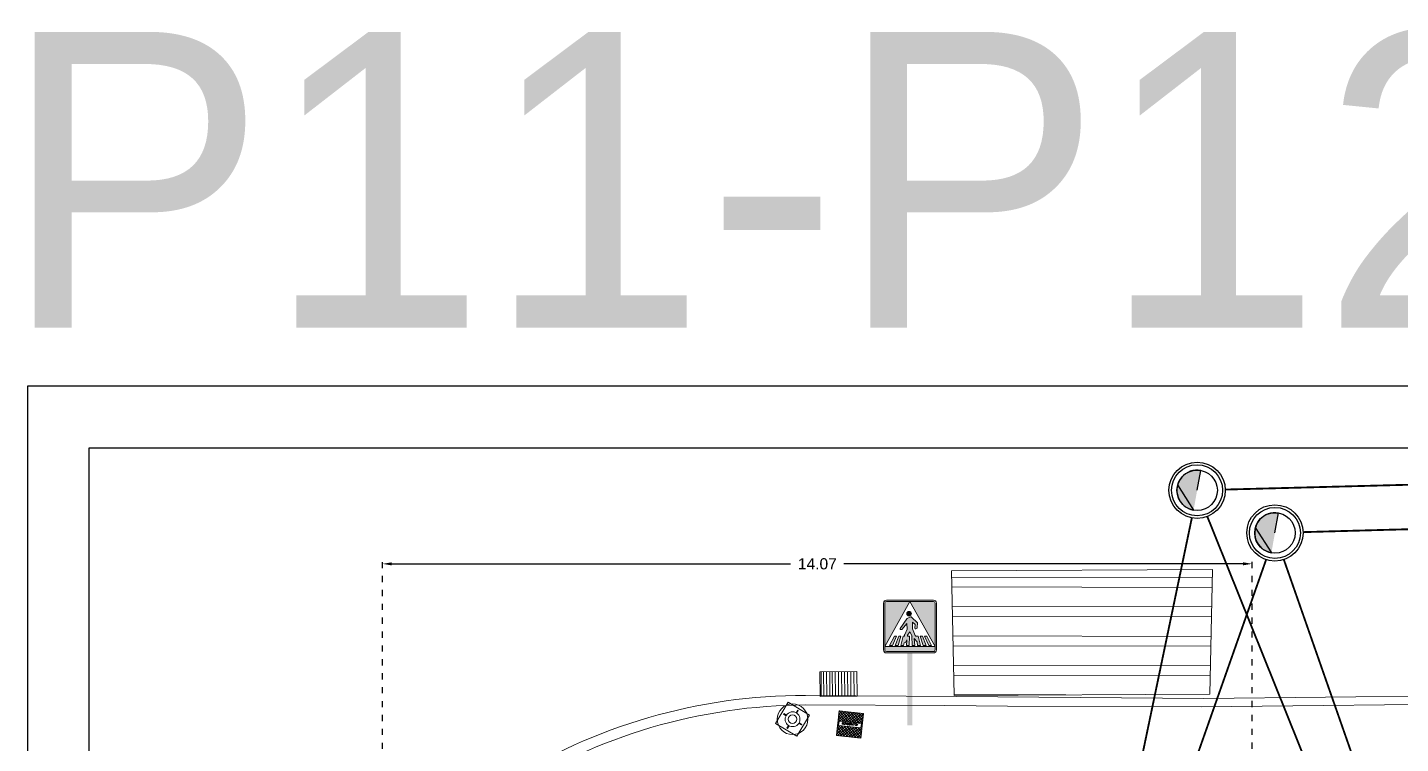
# Model space of a CAD drawing. Header units: millimetres. Extents: x 441061 to 442903, y 4515148 to 4515613.
# Drawn here: x 442696.93 to 442719.15, y 4515549.73 to 4515561.32 of the extents above; entities that cross this region are included whole.
import ezdxf
from ezdxf.enums import TextEntityAlignment as Align

# ---------------------------------------------------------------- set-up
doc = ezdxf.new("R2010")
doc.units = ezdxf.units.MM
for name, pattern in [('CONTINUA', [0]), ('CYPE_RAYAPUNTO', [0.4125, 0.2025, -0.105, 0, -0.105]), ('PUNTOS2', [0.125, 0, -0.125])]:
    doc.linetypes.add(name, pattern=pattern)
for name, color, linetype in [('01_alzado', 5, 'CONTINUA'), ('01_cotas', 254, 'Continuous'), ('01_texto cartela', 5, 'Continuous')]:
    doc.layers.add(name, color=color, linetype=linetype)
doc.layers.add('01_cartela', color=6, linetype='Continuous', plot=False)
doc.layers.add('01_muebles_B', color=254, linetype='Continuous', lineweight=5)
doc.layers.add('INGIN SANEAMIENTO ENTERRADO FECALES', color=10, linetype='Continuous', lineweight=25)
doc.styles.add('Century Gothic_6', font='', dxfattribs={"height": 11})
doc.styles.add('Estilo1', font='swissel.ttf')
doc.styles.add('ROMANS', font='romans')
doc.styles.get('Century Gothic_6').set_extended_font_data('Century Gothic')
doc.dimstyles.new('DECIMAL-50', dxfattribs={"dimtxt": 0.08, "dimasz": 0.15, "dimexe": 0.09, "dimexo": 0, "dimgap": 0.09, "dimtad": 0, "dimzin": 0, "dimdsep": 46, "dimtxsty": 'ROMANS', "dimcen": 0.09, "dimclrt": 6, "dimadec": 0, "dimazin": 0, "dimtfac": 1.38, "dimtix": 1, "dimtofl": 0, "dimtmove": 2, "dimatfit": 3, "dimldrblk": 'OBLIQUE', "dimfxl": 1, "dimtolj": 1, "dimtzin": 0, "dimarcsym": 0})

# ---------------------------------------------------------------- blocks, each defined once
blk = doc.blocks.new('AL')
h = blk.add_hatch()
h.set_pattern_fill('ANSI37', color=256, scale=0.01)
h.set_pattern_definition([(45.00000001175, (-280056.487906, -4524533.842966), (-0.02245064030728, 0.02245064029807), []), (135.00000001175, (-280056.487906, -4524533.842966), (-0.02245064029807, -0.02245064030728), [])])
h.paths.add_polyline_path([(0.2, 0.2), (-0.2, 0.2), (-0.035, 0.035), (0.182, 0.035), (0.182, -0.035), (0.035, -0.035), (0.2, -0.2)], flags=17)
h.paths.add_polyline_path([(0.035, -0.035), (-0.182, -0.035), (-0.182, 0.035), (-0.035, 0.035), (-0.2, 0.2), (-0.2, -0.2), (0.2, -0.2)], flags=17)
for points in [[(-0.2, 0.2), (0.2, 0.2)], [(-0.2, 0.2), (-0.2, -0.2)], [(0.2, 0.2), (0.2, -0.2)], [(-0.2, -0.2), (0.2, -0.2)]]:
    blk.add_lwpolyline(points)
blk.add_lwpolyline([(0.182, -0.035), (-0.182, -0.035), (-0.182, 0.035), (0.182, 0.035)], close=True)
at = {"style": 'ROMANS', "oblique": 15, "width": 1.035276}
blk.add_text('ALUMBRADO', height=0.0315, dxfattribs=at).set_placement((0, -0.022), align=Align.CENTER)
blk = doc.blocks.new('SUM')
for points in [[(-0.3, 0.2), (0.3, 0.2)], [(-0.3, -0.2), (-0.3, 0.2)], [(-0.25, -0.2), (-0.25, 0.2)], [(-0.2, -0.2), (-0.2, 0.2)], [(-0.15, -0.2), (-0.15, 0.2)], [(-0.1, -0.2), (-0.1, 0.2)], [(-0.05, -0.2), (-0.05, 0.2)], [(0, -0.2), (0, 0.2)], [(0.05, -0.2), (0.05, 0.2)], [(0.1, -0.2), (0.1, 0.2)], [(0.14, -0.2), (0.14, 0.2)], [(0.19, -0.2), (0.19, 0.2)], [(0.24, -0.2), (0.24, 0.2)], [(0.28, -0.2), (0.28, 0.2)], [(0.3, -0.2), (0.3, 0.2)], [(-0.3, -0.2), (0.3, -0.2)]]:
    blk.add_lwpolyline(points)
blk = doc.blocks.new('f2')
for p, q in [((-0.17, -0.005), (-0.17, 0.005)), ((-0.12, 0.005), (-0.17, 0.005)), ((-0.005, 0.17), (0.005, 0.17)), ((-0.005, 0.12), (-0.005, 0.17)), ((0.005, 0.12), (0.005, 0.17)), ((0.12, 0.005), (0.17, 0.005)), ((0.17, -0.005), (0.17, 0.005)), ((-0.12, -0.005), (-0.17, -0.005)), ((-0.005, -0.17), (-0.005, -0.12)), ((-0.005, -0.17), (0.005, -0.17)), ((0.005, -0.17), (0.005, -0.12)), ((0.12, -0.005), (0.17, -0.005))]:
    blk.add_line(p, q)
blk.add_lwpolyline([(0.2, 0.2), (-0.2, 0.2), (-0.2, -0.2), (0.2, -0.2)], close=True)
for radius in [0.248, 0.12, 0.07]:
    blk.add_circle((0, 0), radius)
blk = doc.blocks.new('señal paso peaton')
h = blk.add_hatch(color=5)
h.paths.add_polyline_path([(-0.001, 2.003), (-0.381, 2.003, 0.414214), (-0.407, 1.976), (-0.407, 1.273)])
h.paths.add_polyline_path([(-0.001, 2.003), (0.406, 1.273), (0.406, 1.976, 0.414214), (0.379, 2.003)])
h.paths.add_polyline_path([(0.379, 1.19, 0.414214), (0.406, 1.216), (0.406, 1.273), (-0.407, 1.273), (-0.407, 1.216, 0.414214), (-0.381, 1.19)])
for points in [[(-0.053, 1.804, 1), (0.023, 1.804, 1)], [(0.04, 1.668), (0.085, 1.63), (0.081, 1.567, 0.627813), (0.096, 1.559), (0.114, 1.572, 0.235866), (0.118, 1.579), (0.12, 1.656), (0.024, 1.749, 0.308344), (0.014, 1.751), (-0.045, 1.725, 0.137998), (-0.052, 1.719), (-0.159, 1.563, 0.586917), (-0.152, 1.549), (-0.137, 1.548, 0.23861), (-0.129, 1.551), (-0.051, 1.647), (-0.048, 1.555), (-0.086, 1.467, 0.073453), (-0.087, 1.464), (-0.09, 1.441), (-0.112, 1.441), (-0.148, 1.291), (-0.103, 1.291), (-0.096, 1.332), (-0.072, 1.34), (-0.049, 1.381), (-0.058, 1.291), (-0.013, 1.291), (-0.007, 1.441), (-0.04, 1.441), (-0.039, 1.457), (-0.003, 1.512), (0.036, 1.441), (0.028, 1.441), (0.033, 1.291), (0.078, 1.291), (0.066, 1.403), (0.114, 1.346), (0.123, 1.291), (0.169, 1.291), (0.132, 1.441), (0.094, 1.441), (0.085, 1.453), (0.038, 1.56)]]:
    blk.add_hatch(color=7).paths.add_polyline_path(points)
h = blk.add_hatch(color=7)
h.paths.add_polyline_path([(0.272, 1.441), (0.237, 1.441), (0.305, 1.291), (0.35, 1.291)])
h.paths.add_polyline_path([(0.202, 1.441), (0.167, 1.441), (0.214, 1.291), (0.259, 1.291)])
h.paths.add_polyline_path([(-0.239, 1.291), (-0.194, 1.291), (-0.147, 1.441), (-0.182, 1.441)])
h.paths.add_polyline_path([(-0.33, 1.291), (-0.284, 1.291), (-0.217, 1.441), (-0.252, 1.441)])
h = blk.add_hatch(color=256)
h.dxf.hatch_style = 1
h.paths.add_polyline_path([(0.039, 1.167), (-0.044, 1.167), (-0.044, -0.001), (0.039, -0.001)])
at = {"color": 5}
for p, q in [((-0.407, 1.273), (-0.001, 2.003)), ((0.379, 2.003), (-0.381, 2.003)), ((-0.001, 2.003), (0.406, 1.273)), ((-0.407, 1.216), (-0.407, 1.976)), ((0.406, 1.216), (0.406, 1.976)), ((0.406, 1.273), (-0.407, 1.273)), ((0.379, 1.19), (-0.381, 1.19))]:
    blk.add_line(p, q, dxfattribs=at)
for p, q in [((0.379, 2.024), (-0.381, 2.024)), ((-0.428, 1.216), (-0.428, 1.976)), ((0.427, 1.216), (0.427, 1.976)), ((0.379, 1.169), (-0.381, 1.169))]:
    blk.add_line(p, q)
at = {"color": 7}
for p, q in [((-0.052, 1.719), (-0.159, 1.563)), ((-0.129, 1.551), (-0.051, 1.647)), ((-0.051, 1.647), (-0.048, 1.555)), ((0.014, 1.751), (-0.045, 1.725)), ((0.12, 1.656), (0.024, 1.749)), ((0.038, 1.56), (0.04, 1.668)), ((0.085, 1.453), (0.038, 1.56)), ((0.04, 1.668), (0.085, 1.63)), ((0.085, 1.63), (0.081, 1.567)), ((0.096, 1.559), (0.114, 1.572)), ((0.118, 1.579), (0.12, 1.656)), ((-0.33, 1.291), (-0.252, 1.441)), ((-0.284, 1.291), (-0.217, 1.441)), ((-0.252, 1.441), (-0.217, 1.441)), ((-0.239, 1.291), (-0.182, 1.441)), ((-0.194, 1.291), (-0.147, 1.441)), ((-0.182, 1.441), (-0.147, 1.441)), ((-0.152, 1.549), (-0.137, 1.548)), ((-0.148, 1.291), (-0.112, 1.441)), ((-0.112, 1.441), (-0.09, 1.441)), ((-0.096, 1.332), (-0.072, 1.34)), ((-0.087, 1.464), (-0.09, 1.441)), ((-0.048, 1.555), (-0.086, 1.467)), ((-0.072, 1.34), (-0.049, 1.381)), ((-0.058, 1.291), (-0.049, 1.381)), ((-0.04, 1.441), (-0.039, 1.457)), ((-0.04, 1.441), (-0.007, 1.441)), ((-0.039, 1.457), (-0.003, 1.512)), ((-0.013, 1.291), (-0.007, 1.441)), ((-0.003, 1.512), (0.036, 1.441)), ((0.033, 1.291), (0.028, 1.441)), ((0.028, 1.441), (0.036, 1.441)), ((0.066, 1.403), (0.078, 1.291)), ((0.066, 1.403), (0.114, 1.346)), ((0.094, 1.441), (0.085, 1.453)), ((0.094, 1.441), (0.132, 1.441)), ((0.114, 1.346), (0.123, 1.291)), ((0.132, 1.441), (0.169, 1.291)), ((0.167, 1.441), (0.214, 1.291)), ((0.167, 1.441), (0.202, 1.441)), ((0.202, 1.441), (0.259, 1.291)), ((0.237, 1.441), (0.305, 1.291)), ((0.237, 1.441), (0.272, 1.441)), ((0.35, 1.291), (0.272, 1.441)), ((-0.284, 1.291), (-0.33, 1.291)), ((-0.194, 1.291), (-0.239, 1.291)), ((-0.103, 1.291), (-0.148, 1.291)), ((-0.103, 1.291), (-0.096, 1.332)), ((-0.013, 1.291), (-0.058, 1.291)), ((0.078, 1.291), (0.033, 1.291)), ((0.169, 1.291), (0.123, 1.291)), ((0.259, 1.291), (0.214, 1.291)), ((0.35, 1.291), (0.305, 1.291))]:
    blk.add_line(p, q, dxfattribs=at)
blk.add_circle((-0.015, 1.804), 0.0378, dxfattribs=at)
for centre, start, end in [((-0.381, 1.976), 90, 180), ((0.379, 1.976), 0, 90), ((-0.381, 1.216), 180, 270), ((0.379, 1.216), 270, 0)]:
    blk.add_arc(centre, 0.0475, start, end)
at = {"color": 5}
for centre, start, end in [((-0.381, 1.976), 90, 180), ((0.379, 1.976), 0, 90), ((-0.381, 1.216), 180, 270), ((0.379, 1.216), 270, 0)]:
    blk.add_arc(centre, 0.0266, start, end, dxfattribs=at)
at = {"color": 7}
for centre, radius, start, end in [((-0.151, 1.558), 0.00915, 145.6384, 267.276), ((-0.037, 1.708), 0.0183, 114.2101, 145.6384), ((0.017, 1.743), 0.00915, 45.6627, 114.2101), ((0.09, 1.566), 0.00915, 177.031, 305.5154), ((0.109, 1.579), 0.00915, 305.5154, 358.6017), ((0.109, 1.579), 0.00915, 305.5154, 358.6017), ((-0.136, 1.557), 0.00915, 267.276, 320.9576), ((-0.078, 1.463), 0.00915, 156.4461, 173.2502)]:
    blk.add_arc(centre, radius, start, end, dxfattribs=at)
blk = doc.blocks.new('*D374')
at = {"layer": '01_cotas', "color": 0, "linetype": 'PUNTOS2', "lineweight": -2, "transparency": 16777216}
for p, q in [((442702.679, 4515548.969), (442702.679, 4515552.729)), ((442716.751, 4515548.97), (442716.751, 4515552.73))]:
    blk.add_line(p, q, dxfattribs=at)
at = {"layer": '01_cotas', "color": 0, "lineweight": -2, "transparency": 16777216}
for p, q in [((442702.829, 4515552.639), (442709.283, 4515552.639)), ((442716.601, 4515552.64), (442710.146, 4515552.639))]:
    blk.add_line(p, q, dxfattribs=at)
at = {"layer": '01_cotas', "color": 0, "transparency": 16777216}
for points in [[(442702.829, 4515552.664), (442702.829, 4515552.614), (442702.679, 4515552.639)], [(442716.601, 4515552.665), (442716.601, 4515552.615), (442716.751, 4515552.64)]]:
    blk.add_solid(points, dxfattribs=at)
at = {"layer": '01_cotas', "color": 7, "transparency": 16777216, "insert": (442709.715, 4515552.639), "char_height": 0.18, "attachment_point": 5, "rotation": 0.0046, "style": 'Estilo1'}
blk.add_mtext('\\A1;14.07', dxfattribs=at)

msp = doc.modelspace()

# ---------------------------------------------------------------- hatches: boundary and pattern name
at = {"layer": '01_muebles_B'}
h = msp.add_hatch(dxfattribs=at)
h.set_pattern_fill('ANSI32', color=256, scale=0.05, angle=-75.9802)
h.set_pattern_definition([(179.89, (442766.00227, 4515545.495), (-0.0009145, -0.476249), []), (179.89, (442765.84383, 4515545.65406), (-0.0009145, -0.476249), [])])
h.paths.add_polyline_path([(442716.106, 4515552.549), (442716.066, 4515550.531), (442711.927, 4515550.506), (442711.887, 4515552.527)])
at = {"layer": 'INGIN SANEAMIENTO ENTERRADO FECALES'}
h = msp.add_hatch(color=170, dxfattribs=at)
edge = h.paths.add_edge_path()
edge.add_line((442715.86, 4515553.83), (442715.918, 4515554.152))
edge.add_arc((442715.86, 4515553.83), 0.327, 439.8951, 619.8951)
edge.add_line((442715.803, 4515553.507), (442715.86, 4515553.83))
h = msp.add_hatch(color=256, dxfattribs=at)
edge = h.paths.add_edge_path()
edge.add_line((442717.119, 4515553.14), (442717.176, 4515553.463))
edge.add_arc((442717.119, 4515553.14), 0.327, 439.8951, 619.8951)
edge.add_line((442717.061, 4515552.818), (442717.119, 4515553.14))

# ---------------------------------------------------------------- linework, layer by layer
at = {"layer": '01_alzado', "elevation": 0}
msp.add_lwpolyline([(442697.935, 4515554.517), (442734.701, 4515554.517), (442734.701, 4515523.829), (442697.935, 4515523.829)], close=True, dxfattribs=at)
at = {"layer": '01_cartela', "color": 3, "elevation": 0}
msp.add_lwpolyline([(442696.935, 4515555.517), (442696.935, 4515512.447), (442758.211, 4515512.447), (442758.211, 4515555.517)], close=True, dxfattribs=at)
at = {"layer": '01_muebles_B', "elevation": 0}
msp.add_lwpolyline([(442716.106, 4515552.549), (442716.066, 4515550.531), (442711.927, 4515550.506), (442711.887, 4515552.527)], close=True, dxfattribs=at)
for points in [[(442700.211, 4515523.829), (442700.403, 4515528.942), (442700.467, 4515529.961), (442700.574, 4515533.966), (442700.644, 4515536.02), (442700.883, 4515542.092, -0.121125), (442701.929, 4515546.037, -0.140664), (442704.654, 4515549.099, -0.142395), (442709.521, 4515550.51), (442711.967, 4515550.491), (442715.967, 4515550.462), (442721.874, 4515550.527), (442731.102, 4515550.512), (442734.701, 4515550.521)], [(442734.701, 4515550.361), (442731.09, 4515550.365), (442721.877, 4515550.369), (442720.87, 4515550.377), (442715.923, 4515550.327), (442712.791, 4515550.335), (442711.779, 4515550.348), (442709.529, 4515550.355, 0.142823), (442704.718, 4515548.934, 0.145776), (442702.093, 4515545.959, 0.118442), (442701.037, 4515542.103), (442700.818, 4515536.045), (442700.726, 4515533.948), (442700.692, 4515532.978), (442700.603, 4515529.968), (442700.57, 4515528.939), (442700.39, 4515523.829)]]:
    msp.add_lwpolyline(points, format="xyb", dxfattribs=at)
at = {"layer": 'INGIN SANEAMIENTO ENTERRADO FECALES', "color": 170}
for p, q in [((442715.86, 4515553.83, 0), (442715.918, 4515554.152, 0)), ((442715.808, 4515553.507, 0), (442715.545, 4515553.92, 0))]:
    msp.add_line(p, q, dxfattribs=at)
at = {"layer": 'INGIN SANEAMIENTO ENTERRADO FECALES'}
for p, q in [((442717.119, 4515553.14, 0.021), (442717.176, 4515553.463, 0.021)), ((442717.066, 4515552.817, 0.021), (442716.804, 4515553.23, 0.021))]:
    msp.add_line(p, q, dxfattribs=at)
at = {"layer": 'INGIN SANEAMIENTO ENTERRADO FECALES', "color": 170, "linetype": 'CYPE_RAYAPUNTO', "const_width": 0.03, "elevation": 839.826}
msp.add_lwpolyline([(442716.316, 4515553.842), (442734.701, 4515554.325)], dxfattribs=at)
at = {"layer": 'INGIN SANEAMIENTO ENTERRADO FECALES', "linetype": 'CYPE_RAYAPUNTO', "const_width": 0.03, "elevation": 0}
msp.add_lwpolyline([(442734.701, 4515553.625), (442717.575, 4515553.153)], dxfattribs=at)
at = {"layer": 'INGIN SANEAMIENTO ENTERRADO FECALES', "color": 170, "linetype": 'CONTINUA', "ltscale": 10, "const_width": 0.03, "elevation": 0}
for points in [[(442715.774, 4515553.382), (442714.749, 4515548.471)], [(442718.01, 4515548.467), (442716.025, 4515553.404)]]:
    msp.add_lwpolyline(points, dxfattribs=at)
at = {"layer": 'INGIN SANEAMIENTO ENTERRADO FECALES', "linetype": 'CONTINUA', "ltscale": 10, "const_width": 0.03, "elevation": 0.021}
for points in [[(442716.976, 4515552.707), (442715.485, 4515548.471)], [(442717.263, 4515552.707), (442718.746, 4515548.467)]]:
    msp.add_lwpolyline(points, dxfattribs=at)
at = {"layer": 'INGIN SANEAMIENTO ENTERRADO FECALES', "color": 170}
for radius in [0.456, 0.413, 0.327]:
    msp.add_circle((442715.86, 4515553.83, 0), radius, dxfattribs=at)
at = {"layer": 'INGIN SANEAMIENTO ENTERRADO FECALES'}
for radius in [0.456, 0.413, 0.327]:
    msp.add_circle((442717.119, 4515553.14, 0.021), radius, dxfattribs=at)
at = {"layer": 'INGIN SANEAMIENTO ENTERRADO FECALES', "color": 170}
msp.add_arc((442715.86, 4515553.83, 0), 0.327, 79.8951, 259.8951, dxfattribs=at)
at = {"layer": 'INGIN SANEAMIENTO ENTERRADO FECALES'}
msp.add_arc((442717.119, 4515553.14, 0.021), 0.327, 79.8951, 259.8951, dxfattribs=at)

# ---------------------------------------------------------------- block references
at = {"layer": '01_muebles_B'}
for name, p, rotation in [('señal paso peaton', (442711.214, 4515550.029, 839.871), 359.9999999984101), ('SUM', (442710.057, 4515550.696, 0), 180.5477449199045), ('f2', (442709.314, 4515550.124, 839.847), 239.0197600277099), ('AL', (442710.243, 4515550.039, 0), 173.7128464501234)]:
    msp.add_blockref(name, p, dxfattribs=dict(at, rotation=rotation))

# ---------------------------------------------------------------- texts
at = {"layer": '01_texto cartela', "insert": (442721.433, 4515561.251, 0), "char_height": 4.7857, "attachment_point": 3, "style": 'Century Gothic_6'}
msp.add_mtext('P11-P12', dxfattribs=at)

# ---------------------------------------------------------------- dimensions: what is measured, and where the dimension line sits
at = {"layer": '01_cotas', "color": 251}
dim = msp.add_aligned_dim(p1=(442716.751, 4515548.97), p2=(442702.679, 4515548.969), distance=-3.67, dimstyle='DECIMAL-50', override={"dimtxt": 0.18, "dimtxsty": 'Estilo1', "dimsah": 1, "dimclrt": 7, "dimfxl": 0.09, "dimarcsym": 2}, dxfattribs=at)
dim.commit()
dim.dimension.update_dxf_attribs({"geometry": '*D374', "text_midpoint": (442709.715, 4515552.639)})

doc.saveas('drawing.dxf')
